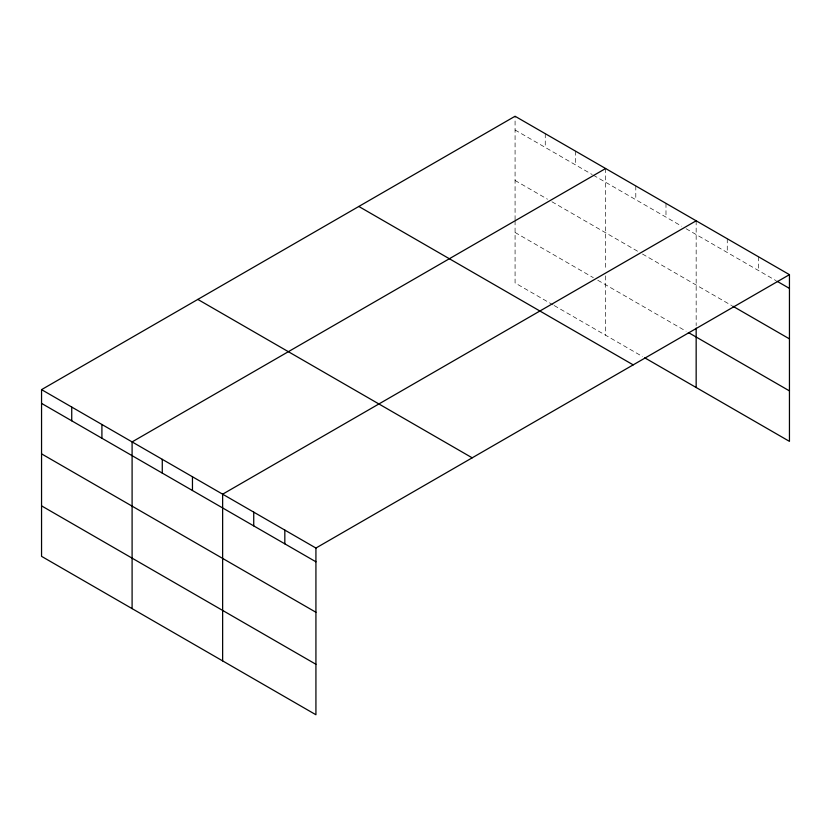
<?xml version="1.0" encoding="UTF-8"?>
<svg xmlns="http://www.w3.org/2000/svg" width="831" height="831" viewBox="0 0 831 831"><rect width="100%" height="100%" fill="white"/><g stroke="black" fill="none" stroke-linecap="round" stroke-linejoin="round"><path stroke-width="0.62" stroke-dasharray="4.16 3.12" d="M515.075 219.799L515.075 116.247M515.075 130L592.202 174.531M593.324 175.175L681.628 226.157M686.105 228.743L776.123 280.712M515.075 180.472L547.494 199.191M551.961 201.777L638.031 251.471M642.508 254.047L731.696 305.548M515.075 232.483L593.324 277.658M597.79 280.244L686.105 331.226M553.082 304.904L515.075 282.955L515.075 221.067M554.194 305.548L642.508 356.53M758.35 256.696L758.35 270.459M727.26 238.746L727.26 252.499M696.16 220.797L696.16 325.617M665.984 203.366L665.984 217.12M635.798 185.947L635.798 199.7M605.622 168.516L605.622 269.535M605.622 275.882L605.622 335.236M575.436 151.097L575.436 164.85M545.261 133.666L545.261 147.419"/><path stroke-width="1.25" d="M644.742 357.818L789.45 441.365L789.45 274.656L515.075 116.247L41.55 389.635L41.55 556.344L315.925 714.753L315.925 548.045L41.55 389.635M605.622 168.516L132.098 441.905L132.098 608.624M696.16 220.797L222.635 494.185L222.635 660.894M315.925 548.045L789.45 274.656M777.234 281.356L789.45 288.409M732.807 306.182L789.45 338.882M688.338 332.514L789.45 390.892M358.815 206.462L633.191 364.871M197.809 299.409L472.185 457.819M41.55 403.388L315.925 561.798M41.55 453.861L315.925 612.27M41.55 505.871L315.925 664.281M696.16 328.152L696.16 387.506M284.825 530.085L284.825 543.838M253.735 512.135L253.735 525.888M192.46 476.755L192.46 490.508M162.274 459.335L162.274 473.088M101.912 424.485L101.912 438.238M71.736 407.055L71.736 420.808"/></g></svg>
